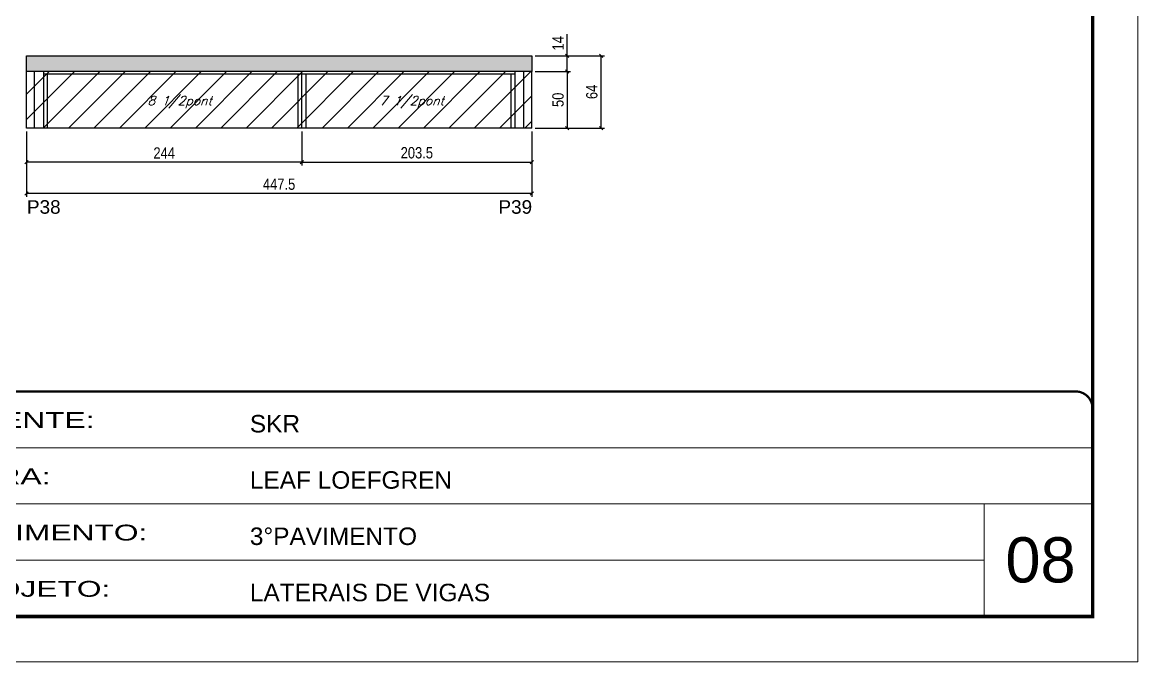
# Model space of a CAD drawing. Extents: x 3309 to 9563, y -2522 to 14608.
# Drawn here: x 8575 to 9563, y 12409 to 12975 of the extents above; entities that cross this region are included whole.
import ezdxf

# ---------------------------------------------------------------- set-up
doc = ezdxf.new("R2010")
doc.units = 0
doc.linetypes.add('CONTINUO', pattern=[0])
doc.linetypes.add('DASHED', pattern=[0.75, 0.5, -0.25])
for name, color, linetype in [('5', 5, 'Continuous'), ('COTA', 241, 'Continuous'), ('Painéis', 200, 'Continuous'), ('SARR_2.2x7', 40, 'Continuous'), ('SARR_3.5x7', 81, 'Continuous'), ('texto', 7, 'Continuous')]:
    doc.layers.add(name, color=color, linetype=linetype)
for name, color, linetype, lineweight in [('CARIMBO', 255, 'Continuous', 9), ('Folhas', 255, 'Continuous', 9), ('Hachura', 251, 'Continuous', 9), ('SARRAFO DE PRESSAO', 251, 'DASHED', 9)]:
    doc.layers.add(name, color=color, linetype=linetype, lineweight=lineweight)
doc.styles.add('ARIAL', font='arial.ttf')
doc.styles.add('COTA TECNICA', font='techl___.ttf', dxfattribs={"height": 10})
doc.styles.add('Romans', font='romans.shx')
doc.styles.get("Standard").update_dxf_attribs({"font": 'arial.ttf'})
doc.styles.add('Tecnologia', font='')
doc.styles.get('Tecnologia').set_extended_font_data('Forgotten Futurist')
doc.dimstyles.new('PAINEL', dxfattribs={"dimtxt": 10, "dimasz": 3, "dimexe": 3, "dimexo": 3, "dimgap": 3, "dimtad": 1, "dimdec": 1, "dimzin": 12, "dimdsep": 46, "dimtxsty": 'COTA TECNICA', "dimblk1": 'OBLIQUE', "dimblk2": 'OBLIQUE', "dimsah": 1, "dimcen": 0.9, "dimclrd": 4, "dimclre": 4, "dimclrt": 240, "dimadec": 1, "dimazin": 3, "dimtfac": 1, "dimtdec": 1, "dimtmove": 0, "dimatfit": 3, "dimfxl": 1, "dimtolj": 1, "dimtzin": 12, "dimarcsym": 0})

# ---------------------------------------------------------------- blocks, each defined once
blk = doc.blocks.new('9999999999')
at = {"color": 30, "linetype": 'CONTINUO'}
for p, q in [((98564.56, 34379.64), (99583.98, 34379.64)), ((98564.56, 34329.83), (99487.98, 34329.83)), ((99583.98, 34329.83), (99487.98, 34329.83)), ((99487.98, 34329.83), (99487.98, 34230.21)), ((98564.56, 34280.02), (99487.98, 34280.02))]:
    blk.add_line(p, q, dxfattribs=at)
at = {"color": 30, "linetype": 'CONTINUO', "const_width": 2}
blk.add_lwpolyline([(99583.98, 34230.21), (99583.98, 34414.45, 0.414214), (99568.98, 34429.45), (98228.98, 34429.45, 0.414214), (98213.98, 34414.45), (98213.98, 34245.21, 0.414214), (98228.98, 34230.21), (99583.98, 34230.21)], format="xyb", dxfattribs=at)
at = {"layer": 'Folhas'}
blk.add_lwpolyline([(98138.98, 34190.21), (99623.98, 34190.21), (99623.98, 35240.21), (98138.98, 35240.21)], close=True, dxfattribs=at)
at = {"layer": 'Folhas', "color": 30, "const_width": 3}
blk.add_lwpolyline([(98213.98, 34230.21), (99583.98, 34230.21), (99583.98, 35200.21), (98213.98, 35200.21)], close=True, dxfattribs=at)
at = {"color": 7, "linetype": 'Continuous', "ltscale": 5, "style": 'ARIAL'}
for s, height, p in [('SKR', 15.483, (98837.68, 34393.13)), ('LEAF LOEFGREN', 15.4829, (98837.68, 34343.32)), ('3°PAVIMENTO', 15.4829, (98837.68, 34293.51)), ('LATERAIS DE VIGAS', 15.4829, (98837.68, 34243.7))]:
    blk.add_text(s, height=height, dxfattribs=at).set_placement(p)
at = {"layer": 'Folhas', "color": 7, "style": 'Tecnologia', "width": 1.5}
for s, p in [('CLIENTE:', (98573.65, 34397.17)), ('OBRA:', (98573.65, 34347.31)), ('PAVIMENTO:', (98573.65, 34297.5)), ('PROJETO:', (98573.65, 34247.69))]:
    blk.add_text(s, height=14, dxfattribs=at).set_placement(p)
blk = doc.blocks.new('_Oblique')
at = {"color": 0, "linetype": 'ByBlock', "lineweight": -2}
blk.add_line((-0.5, -0.5), (0.5, 0.5), dxfattribs=at)
blk = doc.blocks.new('*D157')
at = {"layer": 'COTA', "color": 4, "linetype": 'ByBlock', "lineweight": -2, "transparency": 16777216}
for p, q in [((8578.69, 12878.69), (8578.69, 12848.55)), ((8822.69, 12878.69), (8822.69, 12848.55)), ((8822.69, 12851.55), (8578.69, 12851.55))]:
    blk.add_line(p, q, dxfattribs=at)
at = {"layer": 'Defpoints', "color": 0, "linetype": 'ByBlock', "transparency": 16777216}
for p in [(8578.69, 12881.69), (8822.69, 12881.69), (8578.69, 12851.55)]:
    blk.add_point(p, dxfattribs=at)
at = {"layer": 'COTA', "color": 4, "linetype": 'ByBlock', "lineweight": -2, "transparency": 16777216, "xscale": 3, "yscale": 3, "zscale": 3, "rotation": 180}
blk.add_blockref('_Oblique', (8578.69, 12851.55), dxfattribs=at)
at = {"layer": 'COTA', "color": 4, "linetype": 'ByBlock', "lineweight": -2, "transparency": 16777216, "xscale": 3, "yscale": 3, "zscale": 3}
blk.add_blockref('_Oblique', (8822.69, 12851.55), dxfattribs=at)
at = {"layer": 'COTA', "color": 240, "linetype": 'ByBlock', "transparency": 16777216, "insert": (8700.69, 12859.63), "char_height": 10, "attachment_point": 5, "style": 'COTA TECNICA'}
blk.add_mtext('\\A1;244', dxfattribs=at)
blk = doc.blocks.new('*D159')
at = {"layer": 'COTA', "color": 4, "linetype": 'ByBlock', "lineweight": -2, "transparency": 16777216}
for p, q in [((8578.69, 12878.69), (8578.69, 12820.84)), ((9026.19, 12878.69), (9026.19, 12820.84)), ((9026.19, 12823.84), (8578.69, 12823.84))]:
    blk.add_line(p, q, dxfattribs=at)
at = {"layer": 'Defpoints', "color": 0, "linetype": 'ByBlock', "transparency": 16777216}
for p in [(8578.69, 12881.69), (9026.19, 12881.69), (8578.69, 12823.84)]:
    blk.add_point(p, dxfattribs=at)
at = {"layer": 'COTA', "color": 4, "linetype": 'ByBlock', "lineweight": -2, "transparency": 16777216, "xscale": 3, "yscale": 3, "zscale": 3, "rotation": 180}
blk.add_blockref('_Oblique', (8578.69, 12823.84), dxfattribs=at)
at = {"layer": 'COTA', "color": 4, "linetype": 'ByBlock', "lineweight": -2, "transparency": 16777216, "xscale": 3, "yscale": 3, "zscale": 3}
blk.add_blockref('_Oblique', (9026.19, 12823.84), dxfattribs=at)
at = {"layer": 'COTA', "color": 240, "linetype": 'ByBlock', "transparency": 16777216, "insert": (8802.44, 12831.95), "char_height": 10, "attachment_point": 5, "style": 'COTA TECNICA'}
blk.add_mtext('\\A1;447.5', dxfattribs=at)
blk = doc.blocks.new('*D158')
at = {"layer": 'COTA', "color": 4, "lineweight": -2, "transparency": 16777216}
for p, q in [((8822.69, 12878.69), (8822.69, 12848.55)), ((9026.19, 12878.69), (9026.19, 12848.55)), ((8822.69, 12851.55), (9026.19, 12851.55))]:
    blk.add_line(p, q, dxfattribs=at)
at = {"layer": 'Defpoints', "color": 0, "transparency": 16777216}
for p in [(8822.69, 12881.69, 0), (9026.19, 12881.69, 0), (9026.19, 12851.55)]:
    blk.add_point(p, dxfattribs=at)
at = {"layer": 'COTA', "color": 4, "lineweight": -2, "transparency": 16777216, "xscale": 3, "yscale": 3, "zscale": 3, "rotation": 180}
blk.add_blockref('_Oblique', (8822.69, 12851.55), dxfattribs=at)
at = {"layer": 'COTA', "color": 4, "lineweight": -2, "transparency": 16777216, "xscale": 3, "yscale": 3, "zscale": 3}
blk.add_blockref('_Oblique', (9026.19, 12851.55), dxfattribs=at)
at = {"layer": 'COTA', "color": 240, "transparency": 16777216, "insert": (8924.44, 12859.77), "char_height": 10, "attachment_point": 5, "style": 'COTA TECNICA'}
blk.add_mtext('\\A1;203.5', dxfattribs=at)
blk = doc.blocks.new('*D162')
at = {"layer": 'COTA', "color": 4, "lineweight": -2, "transparency": 16777216}
for p, q in [((9029.19, 12931.69), (9060.62, 12931.69)), ((9057.62, 12931.69), (9057.62, 12881.69)), ((9029.19, 12881.69), (9060.62, 12881.69))]:
    blk.add_line(p, q, dxfattribs=at)
at = {"layer": 'Defpoints', "color": 0, "transparency": 16777216}
for p in [(9026.19, 12931.69, 0), (9026.19, 12881.69, 0), (9057.62, 12881.69)]:
    blk.add_point(p, dxfattribs=at)
at = {"layer": 'COTA', "color": 4, "lineweight": -2, "transparency": 16777216, "xscale": 3, "yscale": 3, "zscale": 3}
for p, rotation in [((9057.62, 12931.69), 90), ((9057.62, 12881.69), 270)]:
    blk.add_blockref('_Oblique', p, dxfattribs=dict(at, rotation=rotation))
at = {"layer": 'COTA', "color": 240, "transparency": 16777216, "insert": (9049.51, 12906.69), "char_height": 10, "attachment_point": 5, "rotation": 90, "style": 'COTA TECNICA'}
blk.add_mtext('\\A1;50', dxfattribs=at)
blk = doc.blocks.new('*D163')
at = {"layer": 'COTA', "color": 4, "lineweight": -2, "transparency": 16777216}
for p, q in [((9057.62, 12945.69), (9057.62, 12964.8)), ((9029.19, 12945.69), (9060.62, 12945.69)), ((9057.62, 12931.69), (9057.62, 12945.69)), ((9029.19, 12931.69), (9060.62, 12931.69))]:
    blk.add_line(p, q, dxfattribs=at)
at = {"layer": 'Defpoints', "color": 0, "transparency": 16777216}
for p in [(9026.19, 12945.69, 0), (9057.62, 12945.69), (9026.19, 12931.69, 0)]:
    blk.add_point(p, dxfattribs=at)
at = {"layer": 'COTA', "color": 4, "lineweight": -2, "transparency": 16777216, "xscale": 3, "yscale": 3, "zscale": 3}
for p, rotation in [((9057.62, 12945.69), 90), ((9057.62, 12931.69), 270)]:
    blk.add_blockref('_Oblique', p, dxfattribs=dict(at, rotation=rotation))
at = {"layer": 'COTA', "color": 240, "transparency": 16777216, "insert": (9049.55, 12956.75), "char_height": 10, "attachment_point": 5, "rotation": 90, "style": 'COTA TECNICA'}
blk.add_mtext('\\A1;14', dxfattribs=at)
blk = doc.blocks.new('*D164')
at = {"layer": 'COTA', "color": 4, "lineweight": -2, "transparency": 16777216}
for p, q in [((9029.19, 12945.69), (9090.58, 12945.69)), ((9087.58, 12881.69), (9087.58, 12945.69)), ((9029.19, 12881.69), (9090.58, 12881.69))]:
    blk.add_line(p, q, dxfattribs=at)
at = {"layer": 'Defpoints', "color": 0, "transparency": 16777216}
for p in [(9026.19, 12945.69, 0), (9087.58, 12945.69), (9026.19, 12881.69, 0)]:
    blk.add_point(p, dxfattribs=at)
at = {"layer": 'COTA', "color": 4, "lineweight": -2, "transparency": 16777216, "xscale": 3, "yscale": 3, "zscale": 3}
for p, rotation in [((9087.58, 12945.69), 90), ((9087.58, 12881.69), 270)]:
    blk.add_blockref('_Oblique', p, dxfattribs=dict(at, rotation=rotation))
at = {"layer": 'COTA', "color": 240, "transparency": 16777216, "insert": (9079.48, 12913.69), "char_height": 10, "attachment_point": 5, "rotation": 90, "style": 'COTA TECNICA'}
blk.add_mtext('\\A1;64', dxfattribs=at)

msp = doc.modelspace()

# ---------------------------------------------------------------- hatches: boundary and pattern name
at = {"layer": 'COTA'}
h = msp.add_hatch(dxfattribs=at)
h.set_pattern_fill('AR-CONC', color=256, scale=0.03)
h.set_pattern_definition([(50, (4768.5, 1075.0686), (5.46554, -0.4781726), [0.5715, -6.2865]), (355, (4768.5, 1075.0686), (-1.0573026, 5.7317054), [0.4572, -5.0292175]), (100.451445, (4768.9555, 1075.029), (4.4082374, 5.2535326), [0.4857003, -5.3427073]), (46.1842, (4768.5, 1076.5926), (8.1323712, -1.26127), [0.85725, -9.42975]), (96.63556, (4769.178, 1076.4875), (7.122124, 7.4227837), [0.7285507, -8.014068]), (351.18415, (4768.5, 1076.593), (7.122124, 7.422784), [0.685799, -7.543792]), (21, (4769.262, 1076.2116), (4.5484317, -3.067956), [0.5715, -6.2865]), (326, (4769.262, 1076.2116), (1.8540609, 5.525639), [0.4572, -5.0292]), (71.451445, (4769.641, 1075.956), (6.4024926, 2.457683), [0.4857003, -5.3426981]), (37.5, (4768.5, 1075.0686), (0.0926581, 2.53665117), [0, -4.96824, 0, -5.1054, 0, -5.04825]), (7.5, (4768.5, 1075.0686), (2.0045899, 3.00541724), [0, -2.91084, 0, -4.85394, 0, -1.92405]), (327.5, (4766.8007, 1075.0686), (4.06771786, -0.17186232), [0, -1.905, 0, -5.9436, 0, -7.8867]), (317.5, (4766.0387, 1075.0686), (4.4438754, 0.7627947), [0, -2.4765, 0, -3.94716, 0, -5.6007])])
h.paths.add_polyline_path([(9026.19, 12931.69), (9026.19, 12945.69), (8578.69, 12945.69), (8578.69, 12931.69)])
at = {"layer": 'Hachura'}
h = msp.add_hatch(dxfattribs=at)
h.set_pattern_fill('ANSI31', color=256, scale=5)
h.paths.add_polyline_path([(8822.69, 12931.69), (8578.69, 12931.69), (8578.69, 12881.69), (8822.69, 12881.69)])
h.paths.add_polyline_path([(9026.19, 12931.69), (8822.69, 12931.69), (8822.69, 12881.69), (9026.19, 12881.69)])

# ---------------------------------------------------------------- linework, layer by layer
at = {"layer": 'COTA'}
for p, q in [((8578.69, 12931.69, 0), (8578.69, 12945.69, 0)), ((8578.69, 12945.69, 0), (9026.19, 12945.69, 0)), ((9026.19, 12945.69, 0), (9026.19, 12931.69, 0))]:
    msp.add_line(p, q, dxfattribs=at)
at = {"layer": 'Painéis', "linetype": 'ByBlock'}
for p, q in [((9026.19, 12931.69, 0), (8578.69, 12931.69, 0)), ((8578.69, 12881.69, 0), (8578.69, 12931.69, 0)), ((8822.69, 12881.69, 0), (8822.69, 12931.69, 0)), ((9026.19, 12881.69, 0), (9026.19, 12931.69, 0)), ((9026.19, 12881.69, 0), (8578.69, 12881.69, 0))]:
    msp.add_line(p, q, dxfattribs=at)
at = {"layer": 'SARR_2.2x7', "linetype": 'Continuous'}
for p, q in [((8585.69, 12881.69, 0), (8585.69, 12931.69, 0)), ((9019.19, 12881.69, 0), (9019.19, 12931.69, 0)), ((8822.69, 12929.49, 0), (8593.69, 12929.49, 0)), ((9011.19, 12929.49, 0), (8822.69, 12929.49, 0))]:
    msp.add_line(p, q, dxfattribs=at)
at = {"layer": 'SARR_3.5x7'}
for p, q in [((8593.69, 12931.69, 0), (8593.69, 12881.69, 0)), ((9011.19, 12931.69, 0), (9011.19, 12881.69, 0)), ((8597.19, 12929.49, 0), (8597.19, 12881.69, 0)), ((8819.19, 12929.49, 0), (8819.19, 12881.69, 0)), ((8826.19, 12929.49, 0), (8826.19, 12881.69, 0)), ((9007.69, 12929.49, 0), (9007.69, 12881.69, 0))]:
    msp.add_line(p, q, dxfattribs=at)

# ---------------------------------------------------------------- block references
at = {"layer": 'SARRAFO DE PRESSAO', "color": 6, "linetype": 'ByBlock'}
msp.add_blockref('9999999999', (-90061.11, -21780.92), dxfattribs=at)

# ---------------------------------------------------------------- texts
at = {"layer": '5', "linetype": 'Continuous'}
for s, p in [('P38', (8579.14, 12805.83, 0)), ('P39', (8996.71, 12805.83, 0))]:
    msp.add_text(s, height=12, rotation=0.00004, dxfattribs=at).set_placement(p)
at = {"layer": 'CARIMBO', "style": 'ARIAL'}
msp.add_text('08', height=40, dxfattribs=at).set_placement((9445.73, 12479.43))
at = {"layer": 'texto', "color": 2, "char_height": 8, "attachment_point": 5, "style": 'Romans'}
for s, insert in [('{\\Q19;\\C256;8 1/2pont}', (8714.44, 12904.69, 0)), ('{\\Q19;\\C256;7 1/2pont}', (8919.94, 12904.69, 0))]:
    msp.add_mtext(s, dxfattribs=dict(at, insert=insert))

# ---------------------------------------------------------------- dimensions: what is measured, and where the dimension line sits
at = {"layer": 'COTA'}
for base, p1, p2, picture, middle in [((9057.62, 12945.69), (9026.19, 12931.69, 0), (9026.19, 12945.69, 0), '*D163', (9049.55, 12956.75)), ((9087.58, 12945.69), (9026.19, 12881.69, 0), (9026.19, 12945.69, 0), '*D164', (9079.48, 12913.69)), ((9057.62, 12881.69), (9026.19, 12931.69, 0), (9026.19, 12881.69, 0), '*D162', (9049.51, 12906.69))]:
    dim = msp.add_linear_dim(base=base, p1=p1, p2=p2, angle=90, dimstyle='PAINEL', dxfattribs=at)
    dim.commit()
    dim.dimension.update_dxf_attribs({"geometry": picture, "text_midpoint": middle})
at = {"layer": 'COTA', "linetype": 'ByBlock'}
dim = msp.add_linear_dim(base=(8578.69, 12851.55, 0), p1=(8822.69, 12881.69, 0), p2=(8578.69, 12881.69, 0), angle=180, dimstyle='PAINEL', override={"dimtmove": 1}, dxfattribs=at)
dim.commit()
dim.dimension.update_dxf_attribs({"geometry": '*D157', "text_midpoint": (8700.69, 12859.63, 0)})
dim = msp.add_linear_dim(base=(8578.69, 12823.84, 0), p1=(9026.19, 12881.69, 0), p2=(8578.69, 12881.69, 0), angle=180, dimstyle='PAINEL', dxfattribs=at)
dim.commit()
dim.dimension.update_dxf_attribs({"geometry": '*D159', "text_midpoint": (8802.44, 12831.95, 0)})
at = {"layer": 'COTA'}
dim = msp.add_linear_dim(base=(9026.19, 12851.55), p1=(8822.69, 12881.69, 0), p2=(9026.19, 12881.69, 0), dimstyle='PAINEL', dxfattribs=at)
dim.commit()
dim.dimension.update_dxf_attribs({"geometry": '*D158', "text_midpoint": (8924.44, 12859.77)})

doc.saveas('drawing.dxf')
